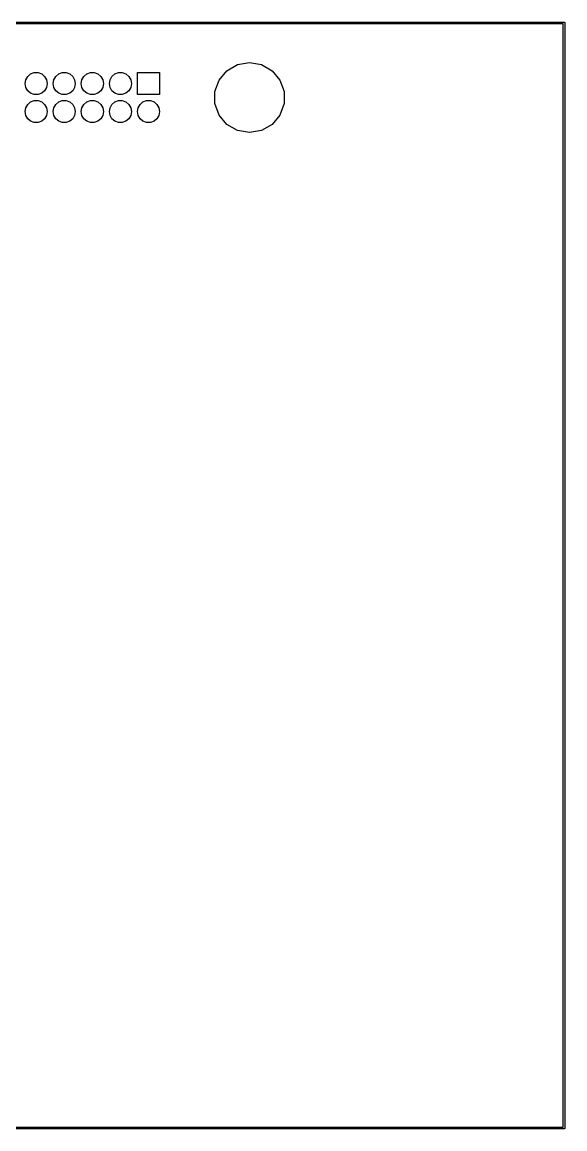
# Model space of a CAD drawing. Extents: x 25 to 125, y -125 to -25.
# Drawn here: x 76 to 125.1, y -125.1 to -24.9 of the extents above; entities that cross this region are included whole.
import ezdxf

# ---------------------------------------------------------------- set-up
doc = ezdxf.new("R2010")
doc.units = 0
doc.header["$MEASUREMENT"] = 0
doc.layers.add('BLACK', color=7, linetype='CONTINUOUS')

msp = doc.modelspace()

# ---------------------------------------------------------------- linework, layer by layer
at = {"layer": 'Black'}
for p, q in [((25, -24.925), (125, -24.925)), ((125, -24.925), (125.006, -24.9261)), ((125.006, -24.9261), (125.013, -24.9261)), ((125.013, -24.9261), (125.019, -24.9284)), ((125.019, -24.9284), (125.026, -24.9295)), ((125.026, -24.9295), (125.031, -24.9328)), ((125.031, -24.9328), (125.037, -24.935)), ((125.037, -24.935), (125.043, -24.9393)), ((125.043, -24.9393), (125.048, -24.9425)), ((125.048, -24.9425), (125.052, -24.9476)), ((125.052, -24.9476), (125.057, -24.9518)), ((125.057, -24.9518), (125.061, -24.9575)), ((125.061, -24.9575), (125.065, -24.9625)), ((125.065, -24.9625), (125.067, -24.9687)), ((125.067, -24.9687), (125.07, -24.9743)), ((125.07, -24.9743), (125.072, -24.9808)), ((125.072, -24.9808), (125.074, -24.987)), ((125.074, -24.987), (125.074, -24.9935)), ((125.074, -24.9935), (125.075, -25)), ((125.075, -25), (125.075, -125)), ((124.925, -25.075), (25.075, -25.075)), ((124.925, -124.925), (124.925, -25.075)), ((94.5075, -29.3183), (95.4623, -28.7671)), ((95.4623, -28.7671), (96.548, -28.5756)), ((96.548, -28.5756), (97.6337, -28.7671)), ((97.6337, -28.7671), (98.5885, -29.3183)), ((76.3043, -30.1342), (76.478, -29.8334)), ((76.478, -29.8334), (76.744, -29.6102)), ((76.744, -29.6102), (77.0704, -29.4914)), ((77.0704, -29.4914), (77.4176, -29.4914)), ((77.4176, -29.4914), (77.744, -29.6102)), ((77.744, -29.6102), (78.01, -29.8334)), ((78.01, -29.8334), (78.1837, -30.1342)), ((78.8443, -30.1342), (79.018, -29.8334)), ((79.018, -29.8334), (79.284, -29.6102)), ((79.284, -29.6102), (79.6104, -29.4914)), ((79.6104, -29.4914), (79.9576, -29.4914)), ((79.9576, -29.4914), (80.284, -29.6102)), ((80.284, -29.6102), (80.55, -29.8334)), ((80.55, -29.8334), (80.7237, -30.1342)), ((81.3843, -30.1342), (81.558, -29.8334)), ((81.558, -29.8334), (81.824, -29.6102)), ((81.824, -29.6102), (82.1504, -29.4914)), ((82.1504, -29.4914), (82.4976, -29.4914)), ((82.4976, -29.4914), (82.824, -29.6102)), ((82.824, -29.6102), (83.09, -29.8334)), ((83.09, -29.8334), (83.2637, -30.1342)), ((83.9243, -30.1342), (84.098, -29.8334)), ((84.098, -29.8334), (84.364, -29.6102)), ((84.364, -29.6102), (84.6904, -29.4914)), ((84.6904, -29.4914), (85.0376, -29.4914)), ((85.0376, -29.4914), (85.364, -29.6102)), ((85.364, -29.6102), (85.63, -29.8334)), ((85.63, -29.8334), (85.8037, -30.1342)), ((86.404, -31.48), (86.404, -29.48)), ((86.404, -29.48), (88.404, -29.48)), ((88.404, -29.48), (88.404, -31.48)), ((93.7989, -30.1628), (94.5075, -29.3183)), ((98.5885, -29.3183), (99.2971, -30.1628)), ((76.244, -30.4762), (76.3043, -30.1342)), ((76.244, -30.4838), (76.244, -30.4762)), ((76.3043, -30.8258), (76.244, -30.4838)), ((76.478, -31.1266), (76.3043, -30.8258)), ((78.1837, -30.8258), (78.01, -31.1266)), ((78.1837, -30.1342), (78.244, -30.4762)), ((78.244, -30.4838), (78.1837, -30.8258)), ((78.244, -30.4762), (78.244, -30.4838)), ((78.784, -30.4762), (78.8443, -30.1342)), ((78.784, -30.4838), (78.784, -30.4762)), ((78.8443, -30.8258), (78.784, -30.4838)), ((79.018, -31.1266), (78.8443, -30.8258)), ((80.7237, -30.8258), (80.55, -31.1266)), ((80.7237, -30.1342), (80.784, -30.4762)), ((80.784, -30.4838), (80.7237, -30.8258)), ((80.784, -30.4762), (80.784, -30.4838)), ((81.324, -30.4762), (81.3843, -30.1342)), ((81.324, -30.4838), (81.324, -30.4762)), ((81.3843, -30.8258), (81.324, -30.4838)), ((81.558, -31.1266), (81.3843, -30.8258)), ((83.2637, -30.8258), (83.09, -31.1266)), ((83.2637, -30.1342), (83.324, -30.4762)), ((83.324, -30.4838), (83.2637, -30.8258)), ((83.324, -30.4762), (83.324, -30.4838)), ((83.864, -30.4762), (83.9243, -30.1342)), ((83.864, -30.4838), (83.864, -30.4762)), ((83.9243, -30.8258), (83.864, -30.4838)), ((84.098, -31.1266), (83.9243, -30.8258)), ((85.8037, -30.8258), (85.63, -31.1266)), ((85.8037, -30.1342), (85.864, -30.4762)), ((85.864, -30.4838), (85.8037, -30.8258)), ((85.864, -30.4762), (85.864, -30.4838)), ((93.4218, -31.1988), (93.7989, -30.1628)), ((99.2971, -30.1628), (99.6742, -31.1988)), ((76.744, -31.3498), (76.478, -31.1266)), ((77.0704, -31.4686), (76.744, -31.3498)), ((76.744, -32.1502), (77.0704, -32.0314)), ((77.4176, -31.4686), (77.0704, -31.4686)), ((77.0704, -32.0314), (77.4176, -32.0314)), ((77.744, -31.3498), (77.4176, -31.4686)), ((77.4176, -32.0314), (77.744, -32.1502)), ((78.01, -31.1266), (77.744, -31.3498)), ((79.284, -31.3498), (79.018, -31.1266)), ((79.6104, -31.4686), (79.284, -31.3498)), ((79.284, -32.1502), (79.6104, -32.0314)), ((79.9576, -31.4686), (79.6104, -31.4686)), ((79.6104, -32.0314), (79.9576, -32.0314)), ((80.284, -31.3498), (79.9576, -31.4686)), ((79.9576, -32.0314), (80.284, -32.1502)), ((80.55, -31.1266), (80.284, -31.3498)), ((81.824, -31.3498), (81.558, -31.1266)), ((82.1504, -31.4686), (81.824, -31.3498)), ((81.824, -32.1502), (82.1504, -32.0314)), ((82.4976, -31.4686), (82.1504, -31.4686)), ((82.1504, -32.0314), (82.4976, -32.0314)), ((82.824, -31.3498), (82.4976, -31.4686)), ((82.4976, -32.0314), (82.824, -32.1502)), ((83.09, -31.1266), (82.824, -31.3498)), ((84.364, -31.3498), (84.098, -31.1266)), ((84.6904, -31.4686), (84.364, -31.3498)), ((84.364, -32.1502), (84.6904, -32.0314)), ((85.0376, -31.4686), (84.6904, -31.4686)), ((84.6904, -32.0314), (85.0376, -32.0314)), ((85.364, -31.3498), (85.0376, -31.4686)), ((85.0376, -32.0314), (85.364, -32.1502)), ((85.63, -31.1266), (85.364, -31.3498)), ((88.404, -31.48), (86.404, -31.48)), ((86.904, -32.1502), (87.2304, -32.0314)), ((87.2304, -32.0314), (87.5776, -32.0314)), ((87.5776, -32.0314), (87.904, -32.1502)), ((93.4218, -32.3012), (93.4218, -31.1988)), ((99.6742, -31.1988), (99.6742, -32.3012)), ((76.244, -33.0162), (76.3043, -32.6742)), ((76.244, -33.0238), (76.244, -33.0162)), ((76.3043, -33.3658), (76.244, -33.0238)), ((76.3043, -32.6742), (76.478, -32.3734)), ((76.478, -32.3734), (76.744, -32.1502)), ((77.744, -32.1502), (78.01, -32.3734)), ((78.01, -32.3734), (78.1837, -32.6742)), ((78.1837, -32.6742), (78.244, -33.0162)), ((78.244, -33.0238), (78.1837, -33.3658)), ((78.244, -33.0162), (78.244, -33.0238)), ((78.784, -33.0162), (78.8443, -32.6742)), ((78.784, -33.0238), (78.784, -33.0162)), ((78.8443, -33.3658), (78.784, -33.0238)), ((78.8443, -32.6742), (79.018, -32.3734)), ((79.018, -32.3734), (79.284, -32.1502)), ((80.284, -32.1502), (80.55, -32.3734)), ((80.55, -32.3734), (80.7237, -32.6742)), ((80.7237, -32.6742), (80.784, -33.0162)), ((80.784, -33.0238), (80.7237, -33.3658)), ((80.784, -33.0162), (80.784, -33.0238)), ((81.324, -33.0162), (81.3843, -32.6742)), ((81.324, -33.0238), (81.324, -33.0162)), ((81.3843, -33.3658), (81.324, -33.0238)), ((81.3843, -32.6742), (81.558, -32.3734)), ((81.558, -32.3734), (81.824, -32.1502)), ((82.824, -32.1502), (83.09, -32.3734)), ((83.09, -32.3734), (83.2637, -32.6742)), ((83.2637, -32.6742), (83.324, -33.0162)), ((83.324, -33.0238), (83.2637, -33.3658)), ((83.324, -33.0162), (83.324, -33.0238)), ((83.864, -33.0162), (83.9243, -32.6742)), ((83.864, -33.0238), (83.864, -33.0162)), ((83.9243, -33.3658), (83.864, -33.0238)), ((83.9243, -32.6742), (84.098, -32.3734)), ((84.098, -32.3734), (84.364, -32.1502)), ((85.364, -32.1502), (85.63, -32.3734)), ((85.63, -32.3734), (85.8037, -32.6742)), ((85.8037, -32.6742), (85.864, -33.0162)), ((85.864, -33.0238), (85.8037, -33.3658)), ((85.864, -33.0162), (85.864, -33.0238)), ((86.404, -33.0162), (86.4643, -32.6742)), ((86.404, -33.0238), (86.404, -33.0162)), ((86.4643, -33.3658), (86.404, -33.0238)), ((86.4643, -32.6742), (86.638, -32.3734)), ((86.638, -32.3734), (86.904, -32.1502)), ((87.904, -32.1502), (88.17, -32.3734)), ((88.17, -32.3734), (88.3437, -32.6742)), ((88.3437, -32.6742), (88.404, -33.0162)), ((88.404, -33.0238), (88.3437, -33.3658)), ((88.404, -33.0162), (88.404, -33.0238)), ((93.7989, -33.3372), (93.4218, -32.3012)), ((99.6742, -32.3012), (99.2971, -33.3372)), ((76.478, -33.6666), (76.3043, -33.3658)), ((76.744, -33.8898), (76.478, -33.6666)), ((77.0704, -34.0086), (76.744, -33.8898)), ((77.4176, -34.0086), (77.0704, -34.0086)), ((77.744, -33.8898), (77.4176, -34.0086)), ((78.01, -33.6666), (77.744, -33.8898)), ((78.1837, -33.3658), (78.01, -33.6666)), ((79.018, -33.6666), (78.8443, -33.3658)), ((79.284, -33.8898), (79.018, -33.6666)), ((79.6104, -34.0086), (79.284, -33.8898)), ((79.9576, -34.0086), (79.6104, -34.0086)), ((80.284, -33.8898), (79.9576, -34.0086)), ((80.55, -33.6666), (80.284, -33.8898)), ((80.7237, -33.3658), (80.55, -33.6666)), ((81.558, -33.6666), (81.3843, -33.3658)), ((81.824, -33.8898), (81.558, -33.6666)), ((82.1504, -34.0086), (81.824, -33.8898)), ((82.4976, -34.0086), (82.1504, -34.0086)), ((82.824, -33.8898), (82.4976, -34.0086)), ((83.09, -33.6666), (82.824, -33.8898)), ((83.2637, -33.3658), (83.09, -33.6666)), ((84.098, -33.6666), (83.9243, -33.3658)), ((84.364, -33.8898), (84.098, -33.6666)), ((84.6904, -34.0086), (84.364, -33.8898)), ((85.0376, -34.0086), (84.6904, -34.0086)), ((85.364, -33.8898), (85.0376, -34.0086)), ((85.63, -33.6666), (85.364, -33.8898)), ((85.8037, -33.3658), (85.63, -33.6666)), ((86.638, -33.6666), (86.4643, -33.3658)), ((86.904, -33.8898), (86.638, -33.6666)), ((87.2304, -34.0086), (86.904, -33.8898)), ((87.5776, -34.0086), (87.2304, -34.0086)), ((87.904, -33.8898), (87.5776, -34.0086)), ((88.17, -33.6666), (87.904, -33.8898)), ((88.3437, -33.3658), (88.17, -33.6666)), ((94.5075, -34.1817), (93.7989, -33.3372)), ((99.2971, -33.3372), (98.5885, -34.1817)), ((95.4623, -34.7329), (94.5075, -34.1817)), ((96.548, -34.9244), (95.4623, -34.7329)), ((97.6337, -34.7329), (96.548, -34.9244)), ((98.5885, -34.1817), (97.6337, -34.7329)), ((125, -125.075), (25, -125.075)), ((25.075, -124.925), (124.925, -124.925)), ((125.006, -125.074), (125, -125.075)), ((125.013, -125.074), (125.006, -125.074)), ((125.019, -125.072), (125.013, -125.074)), ((125.026, -125.07), (125.019, -125.072)), ((125.031, -125.067), (125.026, -125.07)), ((125.037, -125.065), (125.031, -125.067)), ((125.043, -125.061), (125.037, -125.065)), ((125.048, -125.057), (125.043, -125.061)), ((125.052, -125.052), (125.048, -125.057)), ((125.057, -125.048), (125.052, -125.052)), ((125.061, -125.043), (125.057, -125.048)), ((125.065, -125.037), (125.061, -125.043)), ((125.067, -125.031), (125.065, -125.037)), ((125.07, -125.026), (125.067, -125.031)), ((125.072, -125.019), (125.07, -125.026)), ((125.074, -125.013), (125.072, -125.019)), ((125.075, -125), (125.074, -125.006)), ((125.074, -125.006), (125.074, -125.013))]:
    msp.add_line(p, q, dxfattribs=at)

doc.saveas('drawing.dxf')
